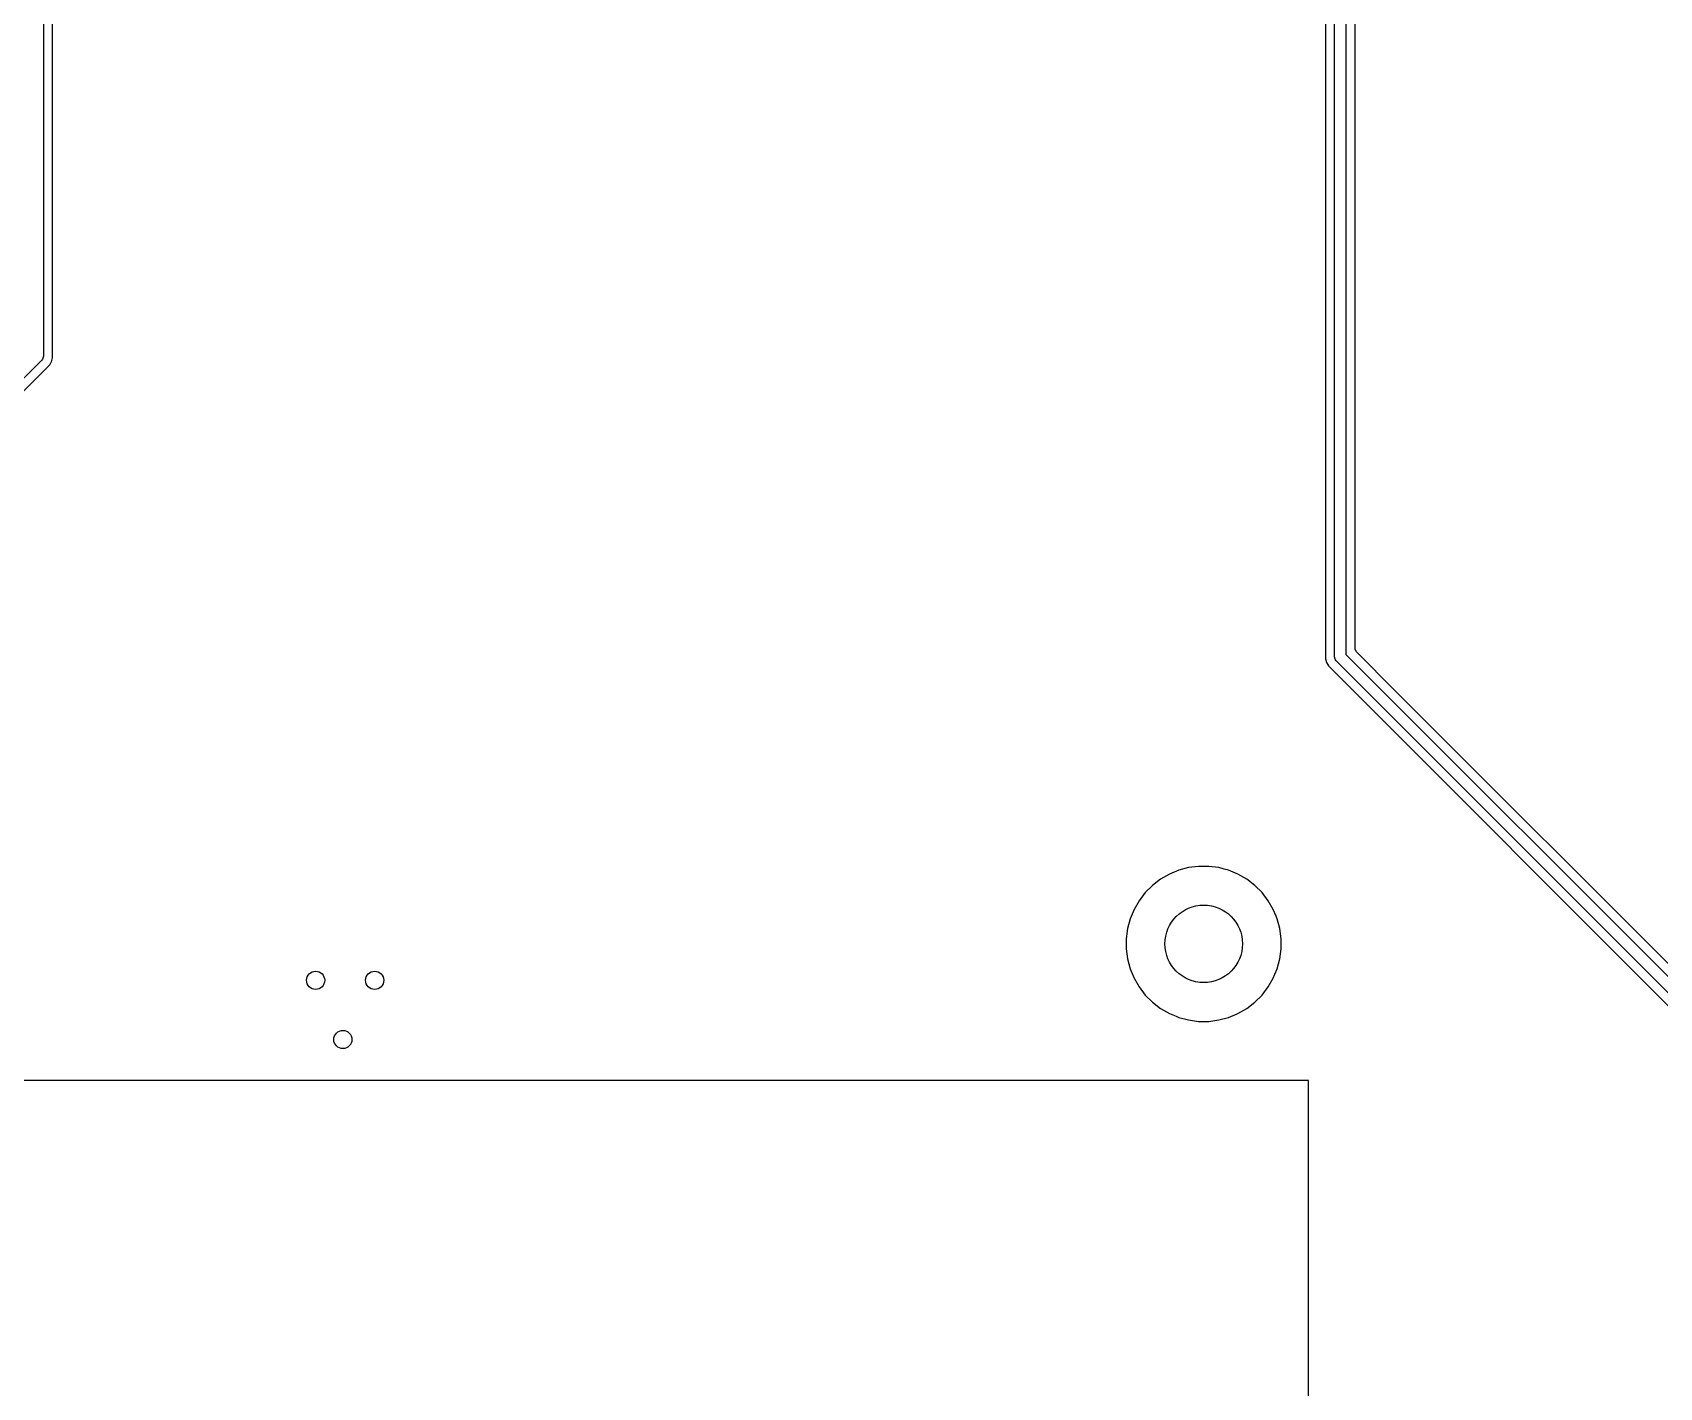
# Model space of a CAD drawing. Extents: x 0.79 to 7.64, y -5.35 to -0.98.
# Drawn here: x 2.314 to 3.721, y -3.344 to -2.173 of the extents above; entities that cross this region are included whole.
import ezdxf

# ---------------------------------------------------------------- set-up
doc = ezdxf.new("R2010")
doc.units = 0
doc.header["$MEASUREMENT"] = 0
doc.layers.add('BLACK', color=7, linetype='CONTINUOUS')

msp = doc.modelspace()

# ---------------------------------------------------------------- linework, layer by layer
at = {"layer": 'BLACK', "linetype": 'CONTINUOUS'}
for p, q in [((3.44, -2.7126), (3.44, -1.7816)), ((3.4498, -1.7795), (3.4498, -2.7106)), ((3.4321, -1.7865), (3.4321, -2.7109)), ((2.3238, -1.997), (2.3238, -2.4528)), ((2.3317, -2.4544), (2.3317, -2.0088)), ((3.4577, -2.5899), (3.4577, -2.1114)), ((2.3224, -2.4562), (1.9669, -2.8117)), ((1.9713, -2.8185), (2.3292, -2.4606)), ((2.323, -2.4555), (2.3224, -2.4562)), ((2.3237, -2.4537), (2.323, -2.4555)), ((2.323, -2.4555), (2.323, -2.4555)), ((2.3238, -2.4528), (2.3237, -2.4537)), ((2.3292, -2.4606), (2.3294, -2.4602)), ((2.3294, -2.4602), (2.3296, -2.4598)), ((2.3296, -2.4598), (2.3306, -2.4581)), ((2.3306, -2.4581), (2.3308, -2.4577)), ((2.3308, -2.4577), (2.3317, -2.4544)), ((3.4577, -2.7057), (3.4577, -2.5899)), ((3.4321, -2.7109), (3.4321, -2.7143)), ((3.4401, -2.7136), (3.44, -2.7126)), ((3.4402, -2.7139), (3.4401, -2.7136)), ((3.4401, -2.7136), (3.4401, -2.7136)), ((3.4408, -2.7153), (3.4402, -2.7139)), ((3.4498, -2.7106), (4.0217, -3.2825)), ((3.4577, -2.7063), (3.4577, -2.7057)), ((3.4588, -2.7084), (3.4577, -2.7063)), ((3.4923, -2.7419), (3.4588, -2.7084)), ((3.4321, -2.7143), (3.4321, -2.7145)), ((3.4321, -2.7145), (3.4329, -2.7175)), ((3.4329, -2.7175), (3.4346, -2.7205)), ((3.4346, -2.7205), (3.4346, -2.7205)), ((3.4346, -2.7205), (3.4346, -2.7205)), ((3.4346, -2.7205), (4.0118, -3.2977)), ((3.4414, -2.7161), (3.4408, -2.7153)), ((3.4408, -2.7153), (3.4408, -2.7153)), ((4.0162, -3.2909), (3.4414, -2.7161)), ((4.0239, -3.2734), (3.4923, -2.7419)), ((3.3137, -2.8948), (3.3052, -2.8971)), ((3.3224, -2.8937), (3.3137, -2.8948)), ((3.3137, -2.8948), (3.3137, -2.8948)), ((3.3312, -2.8937), (3.3224, -2.8937)), ((3.3224, -2.8937), (3.3224, -2.8937)), ((3.3399, -2.8948), (3.3312, -2.8937)), ((3.3446, -2.8961), (3.3399, -2.8948)), ((3.3399, -2.8948), (3.3399, -2.8948)), ((3.3399, -2.8948), (3.3399, -2.8948)), ((3.3483, -2.8971), (3.3446, -2.8961)), ((3.2825, -2.9102), (3.2763, -2.9164)), ((3.2895, -2.9048), (3.2825, -2.9102)), ((3.2971, -2.9005), (3.2895, -2.9048)), ((3.3052, -2.8971), (3.2971, -2.9005)), ((3.2971, -2.9005), (3.2971, -2.9005)), ((3.3564, -2.9005), (3.3483, -2.8971)), ((3.364, -2.9048), (3.3564, -2.9005)), ((3.3564, -2.9005), (3.3564, -2.9005)), ((3.371, -2.9102), (3.364, -2.9048)), ((3.364, -2.9048), (3.364, -2.9048)), ((3.3772, -2.9164), (3.371, -2.9102)), ((3.271, -2.9234), (3.2666, -2.931)), ((3.2763, -2.9164), (3.271, -2.9234)), ((3.3826, -2.9234), (3.3772, -2.9164)), ((3.3869, -2.931), (3.3826, -2.9234)), ((3.3826, -2.9234), (3.3826, -2.9234)), ((3.2632, -2.9391), (3.261, -2.9475)), ((3.2666, -2.931), (3.2632, -2.9391)), ((3.2666, -2.931), (3.2666, -2.931)), ((3.3894, -2.9368), (3.3869, -2.931)), ((3.3869, -2.931), (3.3869, -2.931)), ((3.3903, -2.9391), (3.3894, -2.9368)), ((3.3926, -2.9475), (3.3903, -2.9391)), ((3.261, -2.9475), (3.2598, -2.9562)), ((3.261, -2.9475), (3.261, -2.9475)), ((3.3937, -2.9562), (3.3926, -2.9475)), ((3.2598, -2.9562), (3.2598, -2.965)), ((3.2598, -2.965), (3.261, -2.9737)), ((3.3926, -2.9737), (3.3937, -2.965)), ((3.3937, -2.965), (3.3937, -2.9562)), ((3.261, -2.9737), (3.261, -2.9737)), ((3.261, -2.9737), (3.2632, -2.9822)), ((3.3903, -2.9822), (3.3926, -2.9737)), ((3.2632, -2.9822), (3.2666, -2.9903)), ((3.2666, -2.9903), (3.2666, -2.9903)), ((3.2666, -2.9903), (3.2709, -2.9978)), ((3.3826, -2.9979), (3.3869, -2.9903)), ((3.3869, -2.9903), (3.3884, -2.9868)), ((3.3869, -2.9903), (3.3869, -2.9903)), ((3.3884, -2.9868), (3.3903, -2.9822)), ((3.2709, -2.9978), (3.271, -2.9979)), ((3.271, -2.9979), (3.2763, -3.0049)), ((3.2763, -3.0049), (3.2825, -3.0111)), ((3.371, -3.0111), (3.3772, -3.0049)), ((3.3772, -3.0049), (3.3826, -2.9979)), ((3.2825, -3.0111), (3.2895, -3.0164)), ((3.2895, -3.0164), (3.2895, -3.0164)), ((3.2895, -3.0164), (3.2971, -3.0208)), ((3.2971, -3.0208), (3.2971, -3.0208)), ((3.2971, -3.0208), (3.303, -3.0232)), ((3.303, -3.0232), (3.3052, -3.0242)), ((3.3483, -3.0242), (3.3558, -3.0211)), ((3.3558, -3.0211), (3.3564, -3.0208)), ((3.3564, -3.0208), (3.364, -3.0164)), ((3.3564, -3.0208), (3.3564, -3.0208)), ((3.3564, -3.0208), (3.3564, -3.0208)), ((3.364, -3.0164), (3.371, -3.0111)), ((3.3052, -3.0242), (3.3137, -3.0264)), ((3.3137, -3.0264), (3.3224, -3.0276)), ((3.3224, -3.0276), (3.3224, -3.0276)), ((3.3224, -3.0276), (3.3312, -3.0276)), ((3.3312, -3.0276), (3.3399, -3.0264)), ((3.3312, -3.0276), (3.3312, -3.0276)), ((3.3399, -3.0264), (3.3483, -3.0242)), ((3.4173, -3.0787), (2.0551, -3.0787)), ((3.4173, -4.0505), (3.4173, -3.0787)), ((3.4173, -3.0787), (3.4173, -3.0787))]:
    msp.add_line(p, q, dxfattribs=at)
at = {"layer": 'BLACK'}
for centre, radius in [((3.3268, -2.9606), 0.0335), ((2.5591, -2.9921), 0.00787), ((2.6102, -2.9921), 0.00787), ((2.5827, -3.0433), 0.00787)]:
    msp.add_circle(centre, radius, dxfattribs=at)

doc.saveas('drawing.dxf')
